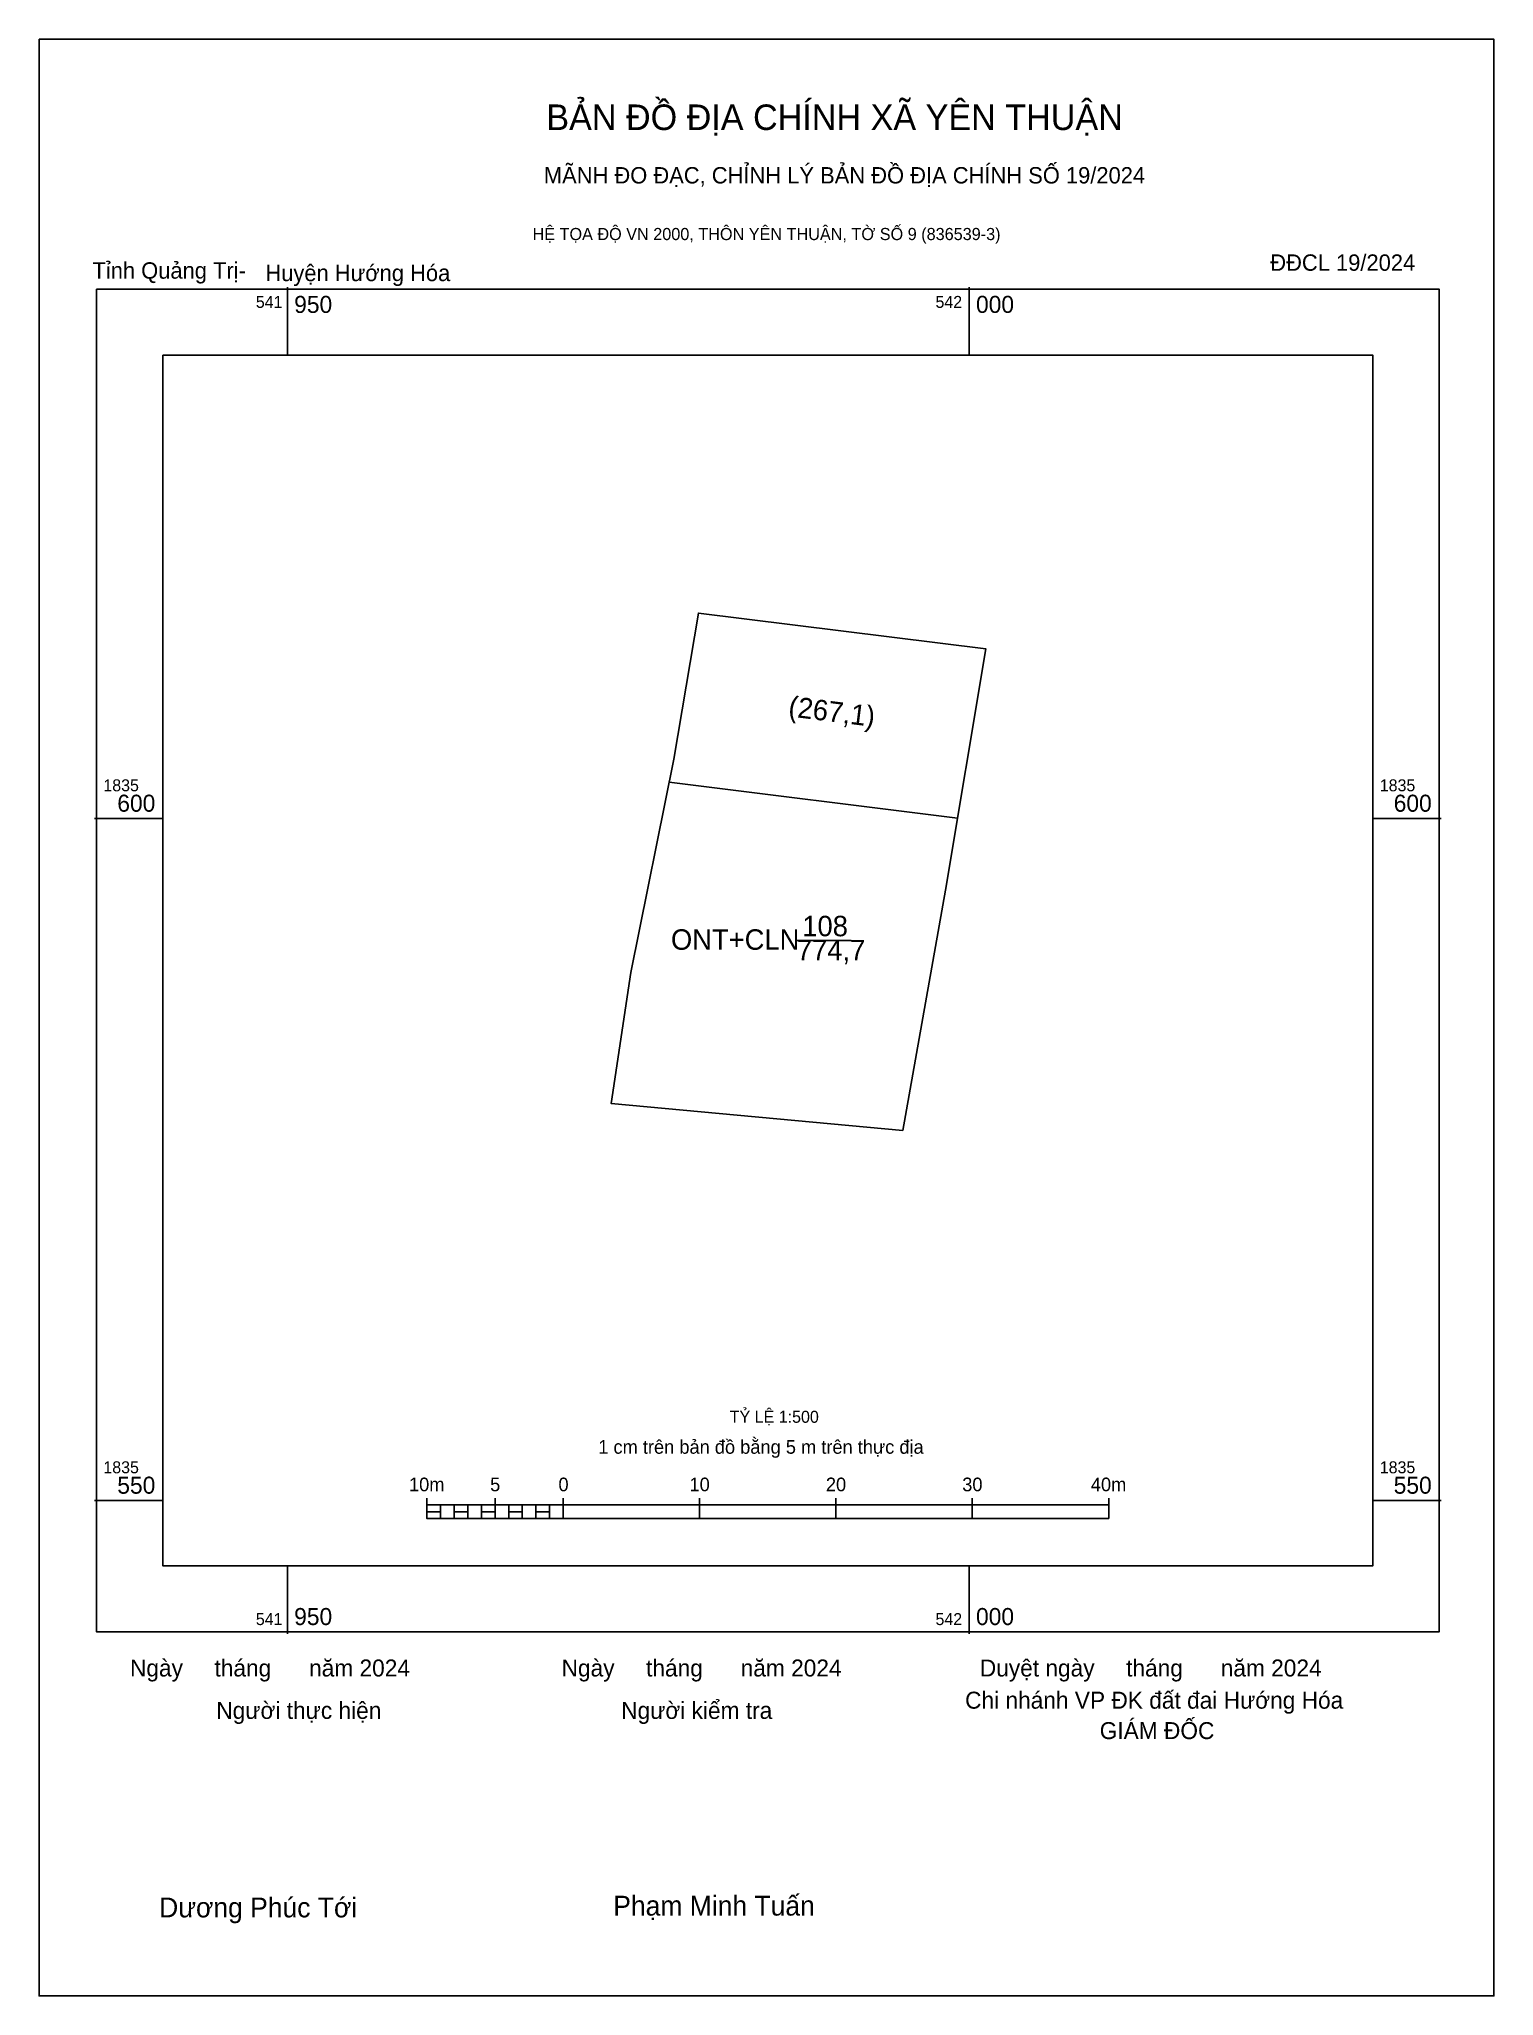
# Model space of a CAD drawing. Extents: x 541932 to 542038, y 1835514 to 1835657.
import ezdxf

# ---------------------------------------------------------------- set-up
doc = ezdxf.new("R2010")
doc.units = 0
for name, color, linetype in [('Level 1', 7, 'Continuous'), ('Level 10', 7, 'Continuous'), ('Level 15', 7, 'Continuous'), ('Level 23', 7, 'Continuous'), ('Level 6', 7, 'Continuous'), ('Level 62', 7, 'Continuous'), ('Level 63', 7, 'Continuous'), ('Level 9', 7, 'Continuous')]:
    doc.layers.add(name, color=color, linetype=linetype)

msp = doc.modelspace()

# ---------------------------------------------------------------- linework, layer by layer
at = {"layer": 'Level 10'}
msp.add_lwpolyline([(541995.14, 1835577.13), (541973.74, 1835579.11), (541975.19, 1835588.72), (541978.35, 1835604.35), (541980.14, 1835615.06), (542001.23, 1835612.44), (541998.27, 1835594.75)], close=True, dxfattribs=at)
at = {"layer": 'Level 15'}
msp.add_lwpolyline([(541931.8, 1835657.14), (542038.48, 1835657.14), (542038.48, 1835513.68), (541931.8, 1835513.68)], close=True, dxfattribs=at)
at = {"layer": 'Level 23'}
msp.add_line((541987.39, 1835591.06), (541991.35, 1835591.06), dxfattribs=at)
msp.add_lwpolyline([(541978.01, 1835602.67), (541999.15, 1835600.02)], dxfattribs=at)
at = {"layer": 'Level 62'}
msp.add_lwpolyline([(541940.86, 1835633.97), (542029.61, 1835633.97), (542029.61, 1835545.22), (541940.86, 1835545.22)], close=True, dxfattribs=at)
at = {"layer": 'Level 63'}
for p, q in [((541950, 1835638.97), (541950, 1835633.97)), ((542000, 1835638.97), (542000, 1835633.97)), ((541935.86, 1835600), (541940.86, 1835600)), ((542029.61, 1835600), (542034.61, 1835600)), ((541935.86, 1835550), (541940.86, 1835550)), ((541960.23, 1835550.18), (541960.23, 1835548.68)), ((541965.23, 1835550.18), (541965.23, 1835548.68)), ((541970.23, 1835550.18), (541970.23, 1835548.68)), ((541980.23, 1835550.18), (541980.23, 1835548.68)), ((541990.23, 1835550.18), (541990.23, 1835548.68)), ((542000.23, 1835550.18), (542000.23, 1835548.68)), ((542010.23, 1835550.18), (542010.23, 1835548.68)), ((542029.61, 1835550), (542034.61, 1835550)), ((541960.23, 1835549.68), (542010.23, 1835549.68)), ((541960.23, 1835548.68), (542010.23, 1835548.68)), ((541961.23, 1835549.68), (541961.23, 1835548.68)), ((541962.23, 1835549.68), (541962.23, 1835548.68)), ((541963.23, 1835549.68), (541963.23, 1835548.68)), ((541964.23, 1835549.68), (541964.23, 1835548.68)), ((541965.23, 1835549.68), (541965.23, 1835548.68)), ((541966.23, 1835549.68), (541966.23, 1835548.68)), ((541967.23, 1835549.68), (541967.23, 1835548.68)), ((541968.23, 1835549.68), (541968.23, 1835548.68)), ((541969.23, 1835549.68), (541969.23, 1835548.68)), ((541970.23, 1835549.68), (541970.23, 1835548.68)), ((541950, 1835545.22), (541950, 1835540.22)), ((542000, 1835545.22), (542000, 1835540.22))]:
    msp.add_line(p, q, dxfattribs=at)
for points in [[(541936.01, 1835638.82), (542034.46, 1835638.82), (542034.46, 1835540.37), (541936.01, 1835540.37)], [(541960.23, 1835549.18), (541961.23, 1835549.18), (541961.23, 1835548.68), (541960.23, 1835548.68)], [(541960.23, 1835549.18), (541961.23, 1835549.18), (541961.23, 1835548.68), (541960.23, 1835548.68)], [(541962.23, 1835549.18), (541963.23, 1835549.18), (541963.23, 1835548.68), (541962.23, 1835548.68)], [(541964.23, 1835549.18), (541965.23, 1835549.18), (541965.23, 1835548.68), (541964.23, 1835548.68)], [(541966.23, 1835549.18), (541967.23, 1835549.18), (541967.23, 1835548.68), (541966.23, 1835548.68)], [(541968.23, 1835549.18), (541969.23, 1835549.18), (541969.23, 1835548.68), (541968.23, 1835548.68)]]:
    msp.add_lwpolyline(points, close=True, dxfattribs=at)

# ---------------------------------------------------------------- texts
at = {"layer": 'Level 1'}
for s, p in [('108', (541987.76, 1835591.37)), ('ONT+CLN', (541978.13, 1835590.38)), ('774,7', (541987.36, 1835589.6))]:
    msp.add_text(s, height=1.5, dxfattribs=at).set_placement(p)
at = {"layer": 'Level 6'}
msp.add_text('TỶ LỆ 1:500', height=0.879, dxfattribs=at).set_placement((541982.44, 1835555.7))
at = {"layer": 'Level 63'}
for s, height, p in [('BẢN ĐỒ ĐỊA CHÍNH XÃ YÊN THUẬN', 1.8718, (541968.99, 1835650.48)), ('MÃNH ĐO ĐẠC, CHỈNH LÝ BẢN ĐỒ ĐỊA CHÍNH SỐ 19/2024', 1.2011, (541968.81, 1835646.56)), ('HỆ TỌA ĐỘ VN 2000, THÔN YÊN THUẬN, TỜ SỐ 9 (836539-3)', 0.8891, (541967.98, 1835642.41)), ('541', 0.875, (541947.69, 1835637.44)), ('950', 1.25, (541950.5, 1835637.07)), ('542', 0.875, (541997.53, 1835637.44)), ('000', 1.25, (542000.5, 1835637.07)), ('1835', 0.875, (541936.51, 1835602)), ('600', 1.25, (541937.53, 1835600.5)), ('1835', 0.875, (542030.11, 1835602)), ('600', 1.25, (542031.13, 1835600.5)), ('1 cm trên bản đồ bằng 5 m trên thực địa', 1, (541972.8, 1835553.43)), ('1835', 0.875, (541936.51, 1835552)), ('1835', 0.875, (542030.11, 1835552)), ('550', 1.25, (541937.53, 1835550.5)), ('10m', 1, (541958.92, 1835550.68)), ('5', 1, (541964.87, 1835550.68)), ('0', 1, (541969.88, 1835550.68)), ('10', 1, (541979.49, 1835550.68)), ('20', 1, (541989.49, 1835550.68)), ('30', 1, (541999.49, 1835550.68)), ('40m', 1, (542008.92, 1835550.68)), ('550', 1.25, (542031.13, 1835550.5)), ('541', 0.875, (541947.69, 1835540.87)), ('950', 1.25, (541950.5, 1835540.87)), ('542', 0.875, (541997.53, 1835540.87)), ('000', 1.25, (542000.5, 1835540.87)), ('Ngày     tháng      năm 2024', 1.2442, (541938.46, 1835537.1)), ('Ngày     tháng      năm 2024', 1.2442, (541970.11, 1835537.1)), ('Duyệt ngày     tháng      năm 2024', 1.2442, (542000.78, 1835537.1)), ('Chi nhánh VP ĐK đất đai Hướng Hóa', 1.2442, (541999.7, 1835534.74)), ('Người thực hiện', 1.2442, (541944.79, 1835533.99)), ('Người kiểm tra', 1.2442, (541974.48, 1835533.99)), ('GIÁM ĐỐC', 1.244, (542009.57, 1835532.51)), ('Phạm Minh Tuấn', 1.4512, (541973.9, 1835519.57)), ('Dương Phúc Tới', 1.4512, (541940.6, 1835519.44))]:
    msp.add_text(s, height=height, dxfattribs=at).set_placement(p)
msp.add_text('(267,1)', height=1.5, rotation=352.9185, dxfattribs=at).set_placement((541986.69, 1835607.5))
at = {"layer": 'Level 9'}
for s, p in [('Tỉnh Quảng Trị-', (541935.71, 1835639.58)), ('Huyện Hướng Hóa', (541948.39, 1835639.4)), ('ĐĐCL 19/2024', (542022.08, 1835640.16))]:
    msp.add_text(s, height=1.2011, dxfattribs=at).set_placement(p)

doc.saveas('drawing.dxf')
